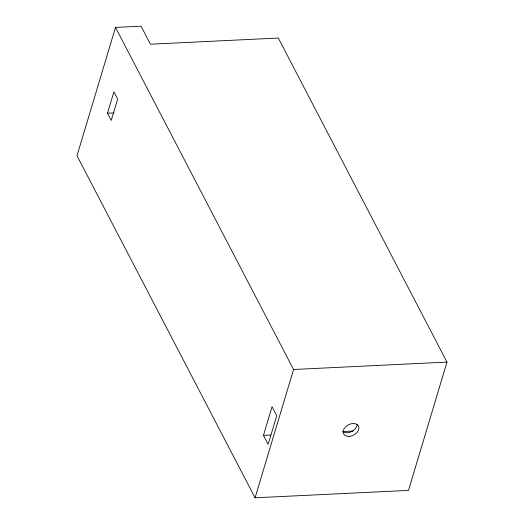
<?xml version="1.0" encoding="UTF-8"?>
<svg xmlns="http://www.w3.org/2000/svg" width="524" height="524" viewBox="0 0 524 524"><rect width="100%" height="100%" fill="white"/><g stroke="black" fill="none" stroke-linecap="round" stroke-linejoin="round"><path stroke-width="0.79" d="M115.503 27.431L77.002 155.739L255.07 497.8L408.497 490.405L446.998 362.097L278.303 38.042L150.447 44.206L141.074 26.2L115.503 27.431L293.564 369.492L255.07 497.8M107.499 113.191L113.911 91.805L117.664 99.003L111.245 120.389L107.499 113.191L114.029 112.876M263.461 435.372L272.054 406.716L276.744 415.722L268.144 444.372L263.461 435.372L270.803 435.018M293.564 369.492L446.998 362.097M342.624 431.56L353.235 431.049M357.067 424.329A8.397 5.777 -27.5 0 1 352.305 431.213A8.397 5.777 -27.5 0 1 343.659 432.09M349.108 436.368A8.397 5.777 -27.5 0 0 358.639 426.425A8.397 5.777 -27.5 0 0 345.349 427.06A8.397 5.777 -27.5 0 0 349.108 436.368"/></g></svg>
